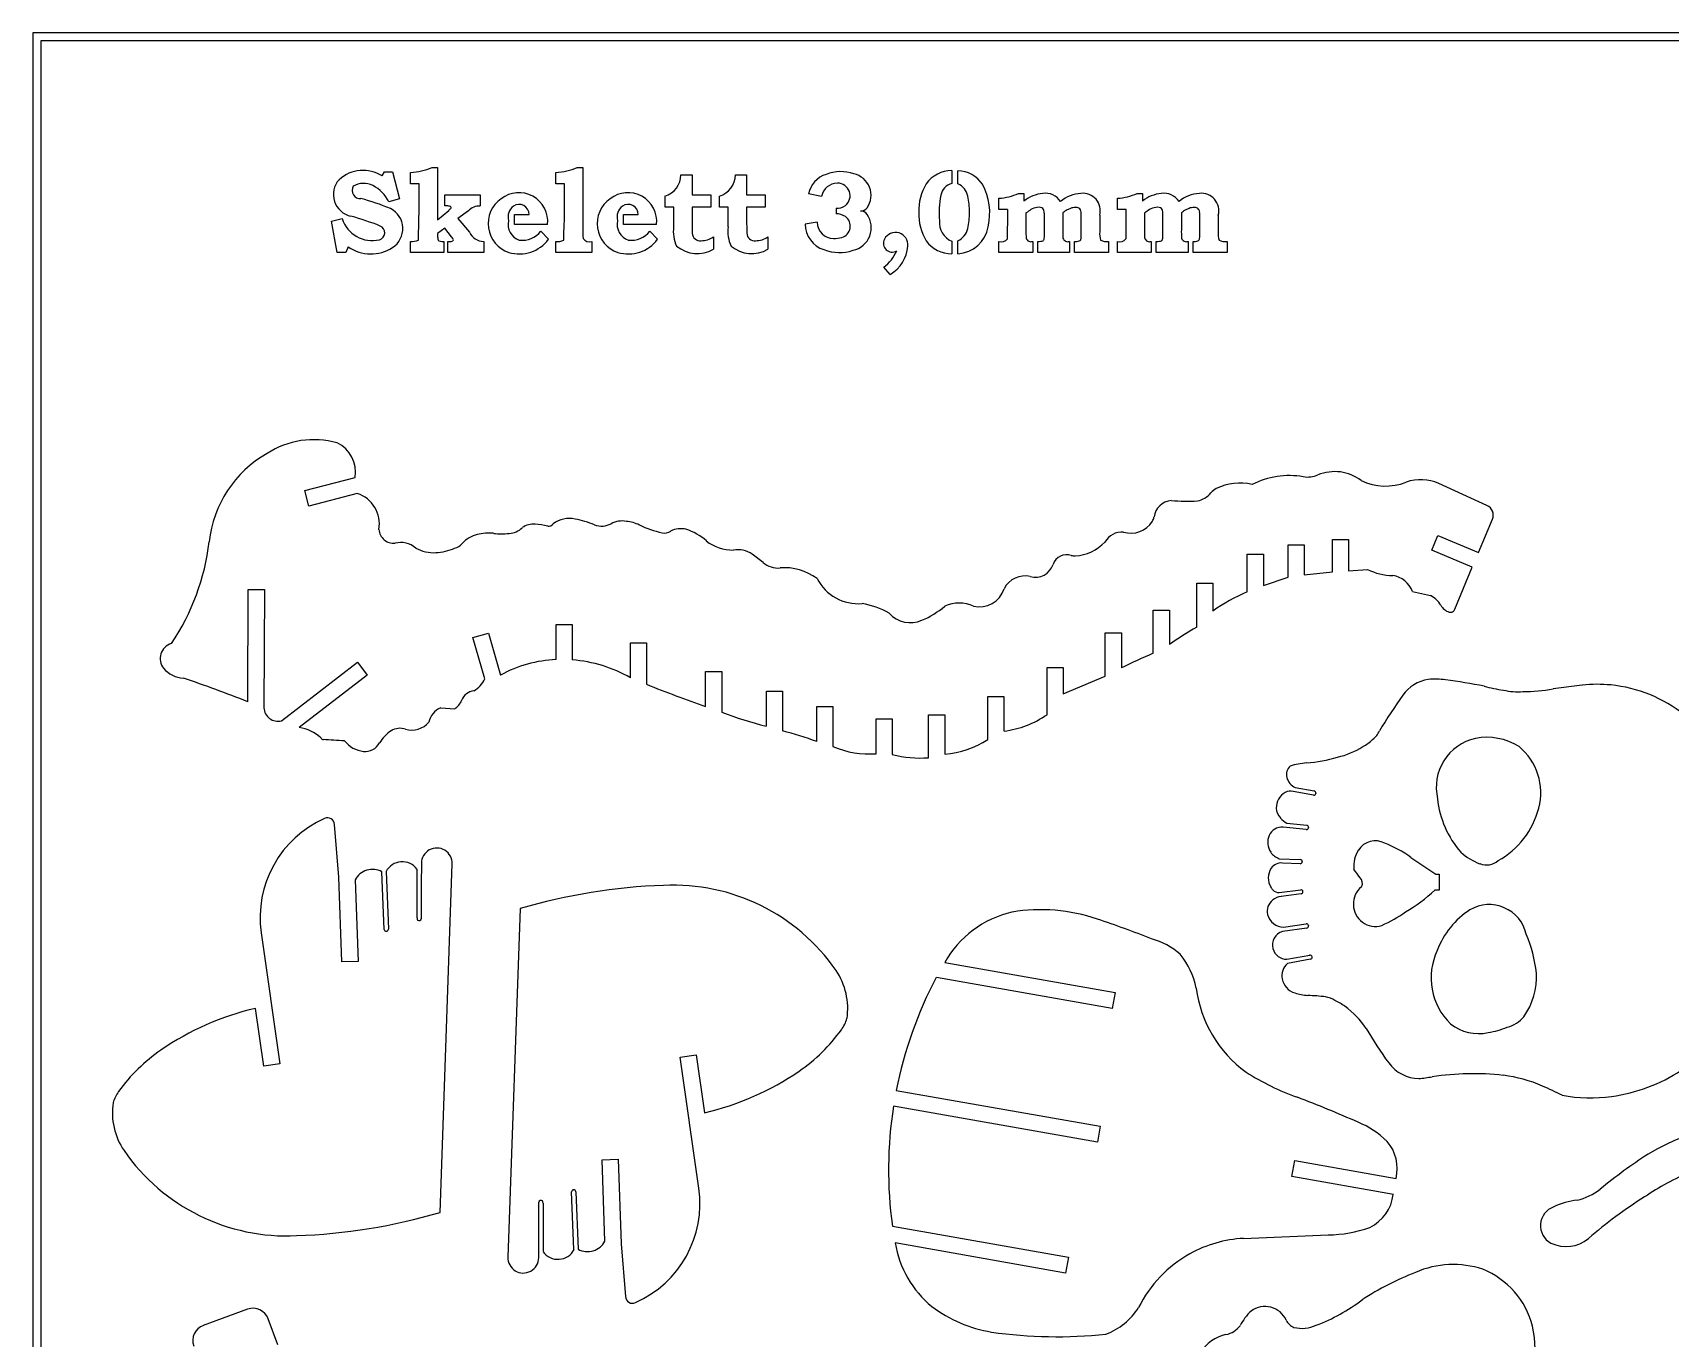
# Model space of a CAD drawing. Extents: x 0 to 615, y -151 to 340.
# Drawn here: x 0 to 304.2, y 97.7 to 340.3 of the extents above; entities that cross this region are included whole.
import ezdxf

# ---------------------------------------------------------------- set-up
doc = ezdxf.new("R2010")
doc.units = 0
doc.header["$MEASUREMENT"] = 0
doc.layers.add('RED', color=1, linetype='CONTINUOUS')
doc.layers.add('WHITE', color=7, linetype='CONTINUOUS')

msp = doc.modelspace()

# ---------------------------------------------------------------- linework, layer by layer
at = {"layer": 'RED', "linetype": 'Continuous'}
for p, q in [((613.96, 338.85), (1.5, 338.85)), ((1.5, 338.85), (1.5, -149.03)), ((64.92, 313.74), (65.34, 314.49)), ((65.34, 314.49), (66.87, 314.49)), ((66.87, 314.49), (68.17, 309.47)), ((70.21, 312.28), (70.21, 314.37)), ((74.2, 315.27), (75.23, 315.27)), ((75.23, 315.27), (75.23, 305.59)), ((97.21, 312.28), (97.21, 314.37)), ((101.17, 315.27), (102.23, 315.27)), ((102.23, 315.27), (102.23, 303.97)), ((120.44, 313.91), (122.51, 313.91)), ((122.51, 313.91), (122.51, 310.21)), ((130.57, 313.91), (132.64, 313.91)), ((132.64, 313.91), (132.64, 310.21)), ((170.75, 314.73), (170.75, 312.35)), ((171.89, 312.26), (171.89, 314.7)), ((71.77, 312.28), (70.21, 312.28)), ((98.8, 312.28), (97.21, 312.28)), ((146.55, 309.93), (144.16, 310.38)), ((183.15, 310.48), (184.16, 310.48)), ((184.16, 310.48), (184.16, 309.05)), ((205.17, 310.48), (206.18, 310.48)), ((206.18, 310.48), (206.18, 309.05)), ((68.17, 309.47), (66.17, 308.89)), ((75.23, 305.59), (77.29, 307.33)), ((76.57, 308.15), (76.57, 310.21)), ((76.57, 310.21), (83.13, 310.21)), ((76.99, 308.15), (76.57, 308.15)), ((83.13, 310.21), (83.13, 308.15)), ((117.47, 307.92), (117.47, 309.99)), ((119.08, 307.92), (117.47, 307.92)), ((119.08, 304.25), (119.08, 307.92)), ((122.51, 310.21), (125.97, 310.21)), ((125.97, 307.92), (122.51, 307.92)), ((125.97, 310.21), (125.97, 307.92)), ((127.59, 307.92), (127.59, 309.99)), ((129.21, 307.92), (127.59, 307.92)), ((129.21, 304.25), (129.21, 307.92)), ((132.64, 310.21), (136.1, 310.21)), ((136.1, 307.92), (132.64, 307.92)), ((136.1, 310.21), (136.1, 307.92)), ((149.26, 307.71), (149.26, 306.68)), ((179.52, 307.5), (179.52, 309.58)), ((181.13, 307.5), (179.52, 307.5)), ((201.54, 307.5), (201.54, 309.58)), ((203.15, 307.5), (201.54, 307.5)), ((55.5, 305.31), (57.5, 305.79)), ((56.55, 299.49), (55.5, 305.31)), ((80.93, 307.25), (78.95, 305.81)), ((78.95, 305.81), (81.13, 303.27)), ((89.5, 304.7), (89.5, 306.58)), ((89.5, 306.58), (92.21, 306.58)), ((95.65, 304.7), (89.5, 304.7)), ((109.76, 304.7), (109.76, 306.58)), ((109.76, 306.58), (112.47, 306.58)), ((115.91, 304.7), (109.76, 304.7)), ((145.77, 305.12), (143.51, 304.76)), ((184.81, 307.02), (184.54, 306.87)), ((184.54, 306.87), (184.54, 303.72)), ((187.96, 302.66), (187.96, 306.36)), ((191.39, 306.87), (191.39, 303.73)), ((194.81, 302.55), (194.81, 306.45)), ((198.24, 306.44), (198.24, 303.33)), ((206.83, 307.02), (206.56, 306.87)), ((206.56, 306.87), (206.56, 303.72)), ((209.98, 302.66), (209.98, 306.36)), ((213.41, 306.87), (213.41, 303.73)), ((216.83, 302.55), (216.83, 306.45)), ((220.26, 306.44), (220.26, 303.33)), ((70.21, 299.49), (70.21, 301.56)), ((76.57, 304.03), (75.23, 303.02)), ((75.23, 303.02), (75.23, 302.44)), ((76, 301.56), (76.37, 301.56)), ((76.37, 301.56), (76.37, 299.49)), ((77.81, 302.44), (76.57, 304.03)), ((77.12, 299.49), (77.12, 301.56)), ((77.12, 301.56), (77.5, 301.56)), ((83.8, 301.56), (83.8, 299.49)), ((94.37, 303.48), (95.84, 301.97)), ((97.21, 299.49), (97.21, 301.56)), ((103.86, 301.56), (103.86, 299.49)), ((114.63, 303.48), (116.1, 301.97)), ((126.45, 302.41), (126.45, 300.1)), ((136.58, 302.41), (136.58, 300.1)), ((170.75, 301.61), (170.75, 299.24)), ((171.89, 299.27), (171.89, 301.69)), ((179.52, 299.49), (179.52, 301.56)), ((185.8, 301.56), (185.8, 299.49)), ((186.72, 299.49), (186.72, 301.56)), ((192.64, 301.56), (192.64, 299.49)), ((193.57, 299.49), (193.57, 301.56)), ((199.87, 301.56), (199.87, 299.49)), ((201.54, 299.49), (201.54, 301.56)), ((207.82, 301.56), (207.82, 299.49)), ((208.74, 299.49), (208.74, 301.56)), ((214.67, 301.56), (214.67, 299.49)), ((215.59, 299.49), (215.59, 301.56)), ((221.89, 301.56), (221.89, 299.49)), ((58.15, 299.49), (56.55, 299.49)), ((58.62, 300.56), (58.15, 299.49)), ((76.37, 299.49), (70.21, 299.49)), ((83.8, 299.49), (77.12, 299.49)), ((103.86, 299.49), (97.21, 299.49)), ((185.8, 299.49), (179.52, 299.49)), ((192.64, 299.49), (186.72, 299.49)), ((199.87, 299.49), (193.57, 299.49)), ((207.82, 299.49), (201.54, 299.49)), ((214.67, 299.49), (208.74, 299.49)), ((221.89, 299.49), (215.59, 299.49)), ((159.32, 295.44), (158.12, 296.76))]:
    msp.add_line(p, q, dxfattribs=at)
for centre, radius, start, end in [((61.39, 308.14), 6.62, 57.7729, 132.3069), ((69.25, 327.84), 13.51, 274.0476, 291.4674), ((95.86, 329.44), 15.13, 275.0955, 290.5533), ((116.22, 314.03), 4.22, 287.0967, 358.3619), ((126.35, 314.03), 4.22, 287.0967, 358.3619), ((148.79, 309.52), 4.71, 107.209, 169.4517), ((150.14, 306.9), 7.63, 71.4539, 111.1063), ((151.65, 310.13), 4.1, 325.333, 77.0481), ((170.76, 308.9), 5.82, 90.118, 144.7361), ((171.68, 308.92), 5.79, 34.1965, 87.897), ((59.94, 310.26), 4.09, 137.3731, 258.4201), ((60.89, 311.05), 1.54, 150.4171, 272.9489), ((61.46, 308.7), 3.65, 62.1254, 121.5254), ((60.21, 305.99), 6.64, 25.9103, 63.5036), ((-160.8, 309.66), 232.58, 358.0641, 0.647), ((90.32, 305.26), 5.36, 354.0011, 128.0273), ((-84.15, 309.66), 182.97, 357.538, 0.8229), ((110.58, 305.26), 5.36, 354.0011, 128.0273), ((149.52, 309.36), 3.02, 90, 169.1173), ((149.52, 310.05), 2.34, 308.7567, 90), ((174.06, 307.35), 9.43, 148.5772, 182.2807), ((171.49, 309.64), 2.81, 105.1511, 169.8008), ((170.64, 309.39), 3.13, 10.8442, 66.3716), ((166.5, 306.85), 11.3, 346.9244, 28.1275), ((178.69, 320.64), 11.1, 274.2435, 293.6694), ((188.27, 303.94), 6.56, 95.382, 128.7772), ((188.17, 307.21), 3.3, 32.5946, 99.0084), ((195.18, 303.79), 6.7, 93.711, 129.1617), ((195.12, 307.27), 3.23, 345.0603, 96.6312), ((200.72, 320.64), 11.1, 274.2435, 293.6694), ((210.29, 303.94), 6.56, 95.382, 128.7772), ((210.19, 307.21), 3.3, 32.5946, 99.0084), ((217.2, 303.79), 6.7, 93.711, 129.1617), ((217.14, 307.27), 3.23, 345.0603, 96.6312), ((51.27, 271.47), 39.26, 67.1976, 75.7034), ((64.59, 303.94), 4.17, 302.5646, 62.9182), ((77.11, 306.63), 1.52, 71.3326, 94.4174), ((75.05, 310.09), 3.55, 309.0671, 317.6598), ((77.5, 307.86), 0.235, 359.8864, 66.1614), ((77.46, 307.86), 0.272, 323.3775, 359.7526), ((83.06, 305.18), 2.96, 88.5986, 135.8494), ((90.24, 304.86), 5.63, 124.8762, 251.3766), ((90.82, 306.11), 2.51, 127.2122, 195.8872), ((90.36, 306.6), 1.85, 359.1728, 124.98), ((110.5, 304.86), 5.63, 124.8762, 251.3766), ((111.08, 306.11), 2.51, 127.2122, 195.8872), ((110.62, 306.6), 1.85, 359.1728, 124.98), ((278.92, 306.71), 156.42, 179.5576, 181.327), ((289.05, 306.71), 156.42, 179.5576, 181.327), ((149.36, 310.49), 2.78, 267.7613, 305.6073), ((153.8, 308.72), 1.53, 270, 322.9244), ((183.67, 306.95), 15.29, 167.9495, 185.7774), ((161.63, 307.18), 12.4, 359.0332, 13.0535), ((-31.39, 306.14), 212.53, 358.899, 0.3671), ((191.29, 298.14), 10.99, 120.6143, 126.1185), ((187.04, 304.74), 3.16, 91.2271, 115.2539), ((187, 306.77), 1.13, 65.0438, 91.8752), ((187.17, 307.16), 0.703, 26.5518, 63.4482), ((186.71, 306.94), 1.21, 5.7422, 26.4394), ((197.66, 298.28), 10.64, 120.8664, 126.1663), ((194.02, 304.45), 3.47, 110.2519, 121.456), ((193.79, 305.04), 2.84, 91.4751, 110.0935), ((193.79, 306.72), 1.16, 60.2786, 93.4533), ((193.95, 306.97), 0.858, 34.5789, 61.2078), ((193.89, 307.01), 0.889, 0.6954, 30.7244), ((-9.37, 306.14), 212.53, 358.899, 0.3671), ((213.31, 298.14), 10.99, 120.6143, 126.1185), ((209.06, 304.74), 3.16, 91.2271, 115.2539), ((209.03, 306.77), 1.13, 65.0438, 91.8752), ((209.19, 307.16), 0.703, 26.5518, 63.4482), ((208.73, 306.94), 1.21, 5.7422, 26.4394), ((219.68, 298.28), 10.64, 120.8664, 126.1663), ((216.04, 304.45), 3.47, 110.2519, 121.456), ((215.81, 305.04), 2.84, 91.4751, 110.0935), ((215.81, 306.72), 1.16, 60.2786, 93.4533), ((215.97, 306.97), 0.858, 34.5789, 61.2078), ((215.92, 307.01), 0.889, 0.6954, 30.7244), ((63.08, 307.57), 5.86, 197.6846, 283.365), ((41.22, 244.03), 64.75, 68.8581, 73.9464), ((64.04, 303.16), 1.36, 286.9543, 67.273), ((91.41, 304.72), 3.09, 166.8612, 250.9285), ((111.67, 304.72), 3.09, 166.8612, 250.9285), ((125.01, 303.36), 6, 171.4689, 206.3458), ((135.14, 303.36), 6, 171.4689, 206.3458), ((148.46, 304.76), 4.95, 180, 252.791), ((148.79, 305.12), 3.02, 180, 270), ((149.36, 303.9), 2.78, 54.3927, 92.2387), ((149.69, 304.39), 2.2, 286.914, 53.8211), ((151.46, 304.12), 4.33, 283.0636, 34.6974), ((153.8, 305.67), 1.53, 37.0756, 90), ((174.11, 306.58), 9.48, 177.6034, 211.1085), ((172.24, 305.09), 3.79, 175.199, 246.9135), ((171.6, 305.26), 5.99, 272.8074, 350.7), ((161.54, 306.75), 12.5, 347.1133, 1.009), ((182.93, 306.42), 5.03, 359.3117, 7.292), ((188.92, 306.5), 5.88, 359.506, 5.0752), ((204.95, 306.42), 5.03, 359.3117, 7.292), ((210.94, 306.5), 5.88, 359.506, 5.0752), ((70.52, 304.18), 2.63, 263.2353, 295.4469), ((77.55, 302.39), 2.32, 178.9842, 190.2043), ((75.67, 302.01), 0.41, 183.593, 239.72), ((75.93, 302.76), 1.2, 247.3095, 273.4511), ((77.6, 302.76), 1.2, 265.3383, 290.9219), ((75.99, 300.85), 2.42, 30.5899, 41.0539), ((77.94, 301.84), 0.215, 293.4837, 356.0812), ((77.6, 301.78), 0.554, 4.5444, 32.687), ((83.81, 304.52), 2.95, 204.9912, 269.7191), ((90.43, 305.94), 6.71, 252.8143, 323.7652), ((90.93, 306.1), 4.33, 262.9856, 322.7017), ((97.56, 303.96), 2.42, 261.6445, 296.6939), ((139.78, 303.5), 37.56, 179.2816, 182.1542), ((103.41, 302.92), 1.43, 215.4348, 288.3831), ((110.69, 305.94), 6.71, 252.8143, 323.7652), ((111.18, 306.1), 4.33, 262.9856, 322.7017), ((124, 303.14), 1.46, 182.0271, 277.2484), ((124.17, 305.67), 3.98, 270.2397, 305.028), ((134.13, 303.14), 1.46, 182.0271, 277.2484), ((134.3, 305.67), 3.98, 270.2397, 305.028), ((149.01, 306.58), 4.48, 267.1624, 287.0449), ((159.68, 301.21), 1.64, 151.9585, 300.7001), ((160.29, 300.91), 2.32, 354.0243, 152.4373), ((170.79, 305.19), 5.95, 216.1896, 269.6265), ((170.57, 304.63), 3.22, 294.273, 348.1202), ((179.95, 302.96), 1.46, 252.7559, 321.7522), ((203.4, 303.33), 18.87, 178.8063, 183.5798), ((185.47, 302.46), 0.953, 199.0281, 289.8994), ((186.79, 307.67), 6.11, 269.3503, 274.853), ((187.28, 302.48), 0.893, 271.3962, 298.7949), ((187.32, 302.18), 0.623, 309.0905, 329.7069), ((187.17, 302.19), 0.764, 334.557, 356.3359), ((183.52, 302.61), 4.44, 353.9804, 0.652), ((219.02, 303.34), 27.64, 179.188, 182.4351), ((192.31, 302.45), 0.947, 197.4659, 290.5904), ((193.72, 304.98), 3.42, 267.4412, 282.3174), ((194.3, 302.07), 0.454, 289.0196, 333.3523), ((194.08, 302.18), 0.702, 333.1839, 354.7644), ((191.58, 302.51), 3.22, 352.9412, 0.6992), ((202.18, 302.92), 3.96, 174.1535, 196.4835), ((199.49, 304.05), 2.52, 243.6575, 278.5859), ((201.97, 302.96), 1.46, 252.7559, 321.7522), ((225.42, 303.33), 18.87, 178.8063, 183.5798), ((207.49, 302.46), 0.953, 199.0281, 289.8994), ((208.81, 307.67), 6.11, 269.3503, 274.853), ((209.31, 302.48), 0.893, 271.3962, 298.7949), ((209.34, 302.18), 0.623, 309.0905, 329.7069), ((209.19, 302.19), 0.764, 334.557, 356.3359), ((205.54, 302.61), 4.44, 353.9804, 0.652), ((241.04, 303.34), 27.64, 179.188, 182.4351), ((214.33, 302.45), 0.947, 197.4659, 290.5904), ((215.74, 304.98), 3.42, 267.4412, 282.3174), ((216.32, 302.07), 0.454, 289.0196, 333.3523), ((216.1, 302.18), 0.702, 333.1839, 354.7644), ((213.6, 302.51), 3.22, 352.9412, 0.6992), ((224.2, 302.92), 3.96, 174.1535, 196.4835), ((221.52, 304.05), 2.52, 243.6575, 278.5859), ((62.82, 306.47), 7.25, 234.5533, 303.5708), ((123.46, 305.21), 5.92, 229.6476, 300.3515), ((133.59, 305.21), 5.92, 229.6476, 300.3515), ((149.89, 307.52), 8.03, 248.8937, 288.5461), ((153.91, 302.54), 7.15, 306.0478, 337.477), ((155.88, 301.24), 6.75, 300.6908, 355.1667)]:
    msp.add_arc(centre, radius, start, end, dxfattribs=at)
at = {"layer": 'WHITE', "linetype": 'Continuous'}
for p, q in [((615.46, 340.35), (0, 340.35)), ((0, 340.35), (0, -150.53)), ((50.53, 255.28), (59.9, 257.7)), ((270.18, 252.5), (261.24, 256.59)), ((51.28, 252.38), (50.53, 255.28)), ((60.29, 254.71), (51.28, 252.38)), ((268.62, 243.75), (271.19, 249.91)), ((259.92, 244.16), (261.08, 246.92)), ((261.08, 246.92), (268.62, 243.75)), ((135.7, 241.91), (133.67, 243.41)), ((225.66, 236.39), (225.66, 243.43)), ((225.66, 243.43), (228.66, 243.43)), ((228.66, 243.43), (228.66, 237.6)), ((233.25, 239.18), (233.25, 245.18)), ((233.25, 245.18), (236.25, 245.18)), ((236.25, 245.18), (236.25, 239.59)), ((241.48, 240.16), (241.48, 246.16)), ((241.48, 246.16), (244.48, 246.16)), ((244.48, 246.16), (244.48, 240.36)), ((267.46, 240.99), (259.92, 244.16)), ((244.48, 240.36), (247.98, 240.61)), ((264.22, 233.22), (267.46, 240.99)), ((216.26, 229.86), (216.26, 238.07)), ((216.26, 238.07), (219.26, 238.07)), ((219.26, 238.07), (219.26, 232.84)), ((228.66, 237.6), (233.25, 239.18)), ((236.25, 239.59), (241.48, 240.16)), ((39.96, 216), (40.03, 236.89)), ((40.03, 236.89), (43.03, 236.88)), ((43.03, 236.88), (42.96, 214.87)), ((256.33, 236.49), (259.7, 235.73)), ((208.18, 225.02), (208.18, 233.02)), ((208.18, 233.02), (211.18, 233.02)), ((211.18, 233.02), (211.18, 226.63)), ((81.77, 227.94), (84.65, 228.77)), ((84.65, 228.77), (86.9, 220.96)), ((97.25, 223.85), (97.25, 230.35)), ((97.25, 230.35), (100.25, 230.35)), ((100.25, 230.35), (100.25, 223.78)), ((199.26, 220.78), (199.26, 228.78)), ((199.26, 228.78), (202.26, 228.78)), ((202.26, 228.78), (202.26, 222.29)), ((83.98, 220.25), (81.77, 227.94)), ((111.05, 220.47), (111.05, 226.97)), ((111.05, 226.97), (114.05, 226.97)), ((114.05, 226.97), (114.05, 219.24)), ((46.2, 212.45), (60.32, 223.34)), ((60.32, 223.34), (62.15, 220.96)), ((188.45, 213.59), (188.45, 222.36)), ((188.45, 222.36), (191.45, 222.36)), ((191.45, 222.36), (191.45, 217.46)), ((62.15, 220.96), (49.52, 211.22)), ((125.01, 215.12), (125.01, 221.62)), ((125.01, 221.62), (128.01, 221.62)), ((128.01, 221.62), (128.01, 214.06)), ((191.45, 217.46), (199.26, 220.78)), ((287.9, 219.09), (282.47, 218.39)), ((136.3, 211.45), (136.3, 217.95)), ((136.3, 217.95), (139.3, 217.95)), ((139.3, 217.95), (139.3, 210.6)), ((177.45, 208.98), (177.45, 216.98)), ((177.45, 216.98), (180.45, 216.98)), ((180.45, 216.98), (180.45, 210.54)), ((75.81, 214.88), (78.43, 214.69)), ((145.7, 208.62), (145.7, 215.12)), ((145.7, 215.12), (148.68, 215.12)), ((148.68, 215.12), (148.68, 207.65)), ((166.44, 205.59), (166.44, 213.59)), ((166.44, 213.59), (169.44, 213.59)), ((169.44, 213.59), (169.44, 206.23)), ((156.68, 206.33), (156.68, 212.83)), ((156.68, 212.83), (159.68, 212.83)), ((159.68, 212.83), (159.68, 206.21)), ((237.96, 198.66), (234.2, 199.33)), ((234.57, 200.06), (238.1, 199.43)), ((238.41, 198.99), (238.4, 198.96)), ((56.88, 183.4), (56.08, 193.18)), ((236.62, 192.25), (232.29, 192.71)), ((233, 193.42), (236.7, 193.03)), ((237.03, 192.61), (237.03, 192.59)), ((75.68, 121.07), (77.93, 185.85)), ((231.6, 186.83), (235.51, 186.68)), ((235.49, 185.9), (232.2, 186.02)), ((235.88, 186.29), (235.88, 186.26)), ((256.05, 187.07), (260.67, 183.97)), ((57.43, 167.64), (56.88, 183.4)), ((59.9, 182.87), (60.43, 167.75)), ((65.31, 173.69), (64.86, 184.39)), ((65.64, 184.45), (66.09, 173.72)), ((71.4, 175.81), (71.4, 184.84)), ((260.67, 183.97), (261.3, 183.97)), ((261.3, 183.97), (261.3, 180.97)), ((231.57, 180.56), (235.58, 181.07)), ((235.68, 180.29), (231.98, 179.82)), ((236.01, 180.74), (236.01, 180.71)), ((261.3, 180.97), (260.5, 180.97)), ((90.53, 177.55), (88.28, 112.78)), ((236.7, 173.94), (232.18, 173.31)), ((232.41, 174.13), (236.59, 174.71)), ((237.02, 174.39), (237.02, 174.36)), ((42.44, 173.04), (45.9, 148.68)), ((65.72, 173.33), (65.7, 173.33)), ((60.43, 167.75), (57.43, 167.64)), ((169.44, 167.54), (201.1, 161.95)), ((233.03, 168.15), (237.25, 168.9)), ((237.39, 168.13), (233.13, 167.34)), ((237.69, 168.59), (237.69, 168.57)), ((200.58, 159), (167.89, 164.76)), ((201.1, 161.95), (200.58, 159)), ((42.93, 148.26), (41.4, 159.01)), ((120.3, 149.94), (123.27, 150.36)), ((123.77, 125.59), (120.3, 149.94)), ((123.27, 150.36), (124.8, 139.62)), ((45.9, 148.68), (42.93, 148.26)), ((160.44, 143.77), (198.33, 137.09)), ((197.81, 134.13), (159.92, 140.82)), ((198.33, 137.09), (197.81, 134.13)), ((105.78, 130.88), (108.77, 130.98)), ((106.31, 115.75), (105.78, 130.88)), ((108.77, 130.98), (109.33, 115.23)), ((233.96, 127.76), (234.48, 130.71)), ((234.48, 130.71), (253.29, 127.4)), ((100.56, 114.17), (100.12, 124.9)), ((100.48, 125.29), (100.51, 125.29)), ((100.9, 124.93), (101.34, 114.24)), ((252.79, 124.44), (233.96, 127.76)), ((94.81, 122.81), (94.81, 113.79)), ((159.74, 118.54), (192.43, 112.78)), ((224.98, 116.25), (240.71, 116.92)), ((109.33, 115.23), (110.12, 105.45)), ((191.91, 109.82), (160.24, 115.41)), ((192.43, 112.78), (191.91, 109.82)), ((39.92, 103.08), (31.69, 100.08)), ((45.53, 96.44), (43.76, 101.29))]:
    msp.add_line(p, q, dxfattribs=at)
for centre, radius, start, end in [((52.17, 248.87), 15.84, 73.9478, 123.0066), ((54.17, 243.47), 21.5, 119.6455, 173.9461), ((54.06, 258.72), 5.93, 350.1441, 65.2152), ((241.9, 250.6), 8.17, 52.8187, 112.5079), ((221.2, 252.92), 3, 115.7634, 140.5681), ((224.34, 246.41), 10.23, 77.5307, 115.7634), ((233.54, 242.32), 15.71, 80.7989, 116.4139), ((236.86, 262.77), 5, 260.7989, 292.5079), ((251.34, 266.42), 10.34, 244.1358, 291.7682), ((257.92, 248.99), 8.29, 66.3826, 109.276), ((58.47, 249.06), 5.93, 349.8214, 72.1342), ((211.84, 249.85), 3.55, 95.0165, 172.1049), ((214.42, 299.02), 45.73, 266.377, 272.4802), ((215.56, 257.56), 4.31, 281.1829, 320.5681), ((99.7, 244.88), 5.18, 78.0981, 125.9076), ((97.44, 232.33), 17.93, 67.249, 79.3268), ((109.47, 245.39), 4.21, 78.7747, 118.3252), ((109.65, 242.49), 7.06, 64.207, 84.8383), ((204.03, 252.06), 4.73, 253.1457, 327.8268), ((206.34, 250.61), 2, 327.8269, 352.1049), ((269.35, 250.68), 2, 337.3198, 65.4637), ((67.07, 248.21), 2.76, 184.085, 275.0426), ((83.94, 241.65), 5.61, 104.0236, 137.5495), ((84.85, 236.28), 11.05, 85.9289, 101.895), ((87.12, 259.34), 12.13, 262.9855, 276.6148), ((88.37, 250.92), 3.63, 272.3358, 314.9979), ((92.97, 245.49), 3.51, 83.8572, 125.2697), ((91.74, 228.31), 20.73, 79.0012, 85.5732), ((95.87, 249.58), 0.94, 259.3979, 327.3675), ((105.66, 252.46), 3.82, 250.4199, 298.3252), ((121.44, 267.44), 20.53, 244.888, 257.3092), ((117.36, 249.4), 2.04, 257.8433, 304.7815), ((120.42, 243.75), 4.41, 77.5638, 115.5086), ((117.98, 237.73), 10.87, 48.7246, 71.8268), ((202.45, 243.75), 3.79, 86.7985, 149.2431), ((-9.99, 250.87), 43.09, 326.0548, 353.1596), ((68.4, 241.43), 4.17, 48.432, 105.1945), ((74.44, 250.38), 6.68, 240.7386, 273.8241), ((74.21, 254.27), 10.58, 273.6699, 293.2522), ((77.69, 247.23), 2.77, 284.4895, 319.5497), ((130.06, 252.14), 7.95, 231.7933, 270.8277), ((130.96, 239.52), 4.74, 55.1225, 99.4656), ((193.24, 251.21), 8.11, 273.198, 317.0966), ((138.49, 245.06), 4.21, 228.5314, 274.9479), ((139.71, 230.97), 9.94, 52.8331, 94.9479), ((186.27, 242.62), 3.48, 254.5203, 341.8963), ((192.12, 240.64), 2.7, 71.8479, 160.5449), ((193.58, 245.11), 2, 251.8479, 273.198), ((252.79, 250.24), 10.77, 243.4472, 269.5009), ((153.43, 242.91), 8.7, 207.5549, 274.246), ((184.35, 235.06), 4.33, 76.7626, 153.2234), ((251.98, 234.9), 4.63, 20.0861, 81.0694), ((172.13, 228.02), 6.32, 65.061, 115.1789), ((175.89, 238.43), 4.8, 256.7729, 342.797), ((238.3, 206.08), 32.85, 112.6354, 125.4256), ((257.83, 231.85), 4.3, 28.8333, 64.2602), ((151.99, 220.33), 14.06, 59.4889, 81.4753), ((163.07, 236), 5.31, 222.0531, 293.7611), ((157.94, 247.66), 18.05, 293.7611, 309.555), ((263.96, 235.22), 2.68, 208.8333, 252.7025), ((263.41, 233.46), 0.843, 252.7025, 343.7142), ((253.46, 165.83), 74.06, 120.1523, 124.8134), ((26.6, 224.02), 2.92, 106.7709, 218.1917), ((28.17, 225.43), 5.03, 219.7711, 268.1001), ((98.52, 199.34), 24.55, 92.9622, 118.2585), ((98.32, 198.27), 25.58, 60.1666, 85.6714), ((280.98, 58.87), 181.39, 113.6624, 115.7217), ((-74.69, -76.97), 314.6, 68.6282, 70.9488), ((79.61, 222.22), 4.79, 299.3004, 335.7536), ((219.84, 484.09), 285.2, 248.2268, 250.5794), ((260.46, 212.96), 7.28, 99.2848, 144.3261), ((260.57, 205.35), 14.85, 82.5396, 94.9605), ((238.95, 56.8), 164.97, 79.27, 81.7958), ((290.65, 193.36), 25.88, 84.3422, 96.0833), ((290.63, 193.21), 26.03, 51.4189, 84.3422), ((76.35, 217.67), 3.63, 304.9487, 336.706), ((82.32, 215.25), 2.81, 97.44, 159.6465), ((329.52, 163.38), 92.29, 144.3261, 149.2177), ((277.33, 247.75), 29.87, 255.1368, 262.1157), ((275.8, 228.54), 10.69, 256.1221, 275.6417), ((276.87, 250.48), 32.58, 269.9613, 279.9039), ((45.58, 214.99), 2.62, 182.7699, 283.6281), ((77.15, 211.54), 3.6, 111.9111, 169.3187), ((153.28, 279.73), 70.36, 248.9508, 256.0314), ((178.25, 228.34), 17.93, 277.0591, 304.677), ((48.29, 203.54), 7.78, 47.466, 80.8785), ((71.59, 203.65), 8.58, 125.6729, 146.6824), ((68.21, 207.85), 3.21, 71.1081, 120.3028), ((70.38, 215), 4.27, 254.532, 319.1584), ((92.22, 46.96), 170.28, 71.6964, 73.9506), ((246.65, 212.15), 3.9, 305.7964, 336.7524), ((54.12, 209.6), 0.661, 209.8155, 258.6768), ((44.95, 19.01), 190.16, 86.0821, 87.2773), ((62.04, 211.91), 5.18, 217.8824, 263.3082), ((61.75, 209.76), 3.02, 264.0804, 332.275), ((155.42, 223.6), 17.31, 247.0921, 274.1758), ((167.5, 224.96), 18.83, 275.916, 301.9307), ((239.02, 220.48), 15.17, 282.9668, 302.3324), ((243.25, 214.82), 8.14, 298.483, 314.2741), ((270.06, 200.1), 9.3, 102.6137, 193.2564), ((270.18, 198.3), 11.09, 57.4972, 101.1535), ((269.17, 199.12), 11.02, 344.8173, 50.7702), ((164.95, 226.49), 20.95, 255.4379, 274.072), ((235.05, 202.48), 2.12, 132.6564, 195.2701), ((238.02, 189.57), 15.13, 95.1344, 106.9591), ((234.58, 232.1), 27.54, 274.351, 286.5381), ((235.8, 202.69), 2.91, 195.2701, 244.9574), ((234.41, 196.27), 3.36, 120.8177, 180.5763), ((233.63, 197.59), 1.83, 71.5807, 120.8572), ((238.03, 199.03), 0.377, 259.8979, 349.8977), ((238.03, 199.06), 0.377, 349.8977, 79.8978), ((278.64, 199.76), 17.73, 185.8045, 221.4313), ((233.74, 196.27), 2.69, 180.5683, 224.0793), ((264.94, 199.92), 15.31, 298.6292, 346.0834), ((62.4, 175.88), 20.16, 113.9302, 188.0944), ((54.78, 193.13), 1.3, 2.0135, 115.6409), ((232.1, 190.11), 2.61, 85.7677, 156.2769), ((236.47, 198.91), 6.5, 224.1089, 237.7418), ((236.66, 192.63), 0.377, 263.9047, 353.9047), ((236.66, 192.65), 0.377, 353.9047, 83.9047), ((75.07, 185.95), 2.86, 358.0103, 179.5322), ((232.69, 189.85), 3.25, 156.2693, 214.1053), ((249.45, 186.4), 3.75, 62.1723, 147.0635), ((243.14, 169.19), 22.06, 54.1662, 68.5775), ((68.64, 182.87), 3.39, 35.4197, 152.2534), ((1060.7, 177.9), 988.52, 179.53218, 180.12965), ((232.56, 189.76), 3.09, 214.1053, 251.9325), ((231.96, 183.79), 2.24, 83.9064, 145.6663), ((235.5, 186.28), 0.377, 267.8557, 357.8557), ((235.5, 186.3), 0.377, 357.8557, 87.8556), ((251.48, 185.32), 6.05, 148.9038, 183.932), ((272.28, 195.5), 10.19, 227.1624, 250.4576), ((270.1, 189), 3.33, 248.3873, 310.8441), ((63.12, 181.21), 3.62, 61.2168, 152.7261), ((232.78, 183.23), 3.23, 145.6663, 212.787), ((228.84, 172.02), 21.01, 32.6015, 37.8053), ((245.6, 182.24), 1.45, 334.0393, 49.354), ((120.96, 73.92), 108.01, 91.9898, 106.3622), ((119.04, 145.2), 36.7, 34.6071, 92.8618), ((234.18, 184.2), 4.94, 213.4286, 220.2829), ((232.5, 176.4), 3.47, 98.5676, 128.1663), ((231.4, 181.85), 1.3, 220.2303, 277.2111), ((235.63, 180.69), 0.377, 7.211, 97.211), ((235.63, 180.67), 0.377, 277.211, 7.211), ((249.19, 178.54), 3.82, 126.8207, 184.2723), ((238.74, 204.71), 32.2, 300.4421, 312.5161), ((186.21, 158.14), 19.23, 102.8355, 150.7427), ((187.33, 145.41), 31.94, 70.8678, 99.7126), ((231.96, 177.08), 2.6, 128.1663, 194.1811), ((249.44, 178.3), 4.06, 180.5754, 287.3276), ((240.41, 197.49), 25.23, 293.9426, 305.4977), ((275.2, 164.54), 15.17, 122.5736, 159.8002), ((270.61, 171.26), 7.04, 12.7785, 120.5473), ((65.68, 173.71), 0.377, 182.3614, 272.3601), ((65.71, 173.71), 0.377, 272.3601, 2.3614), ((71.78, 175.72), 0.397, 165.9369, 351.9649), ((154.75, 41.72), 140.61, 67.8058, 72.1732), ((232.41, 177.19), 3.07, 194.1811, 269.8926), ((236.65, 174.34), 0.377, 7.9275, 97.9275), ((236.65, 174.31), 0.377, 277.9275, 7.9275), ((204.26, 158.73), 13.67, 49.0765, 74.7006), ((232.99, 170.78), 2.65, 107.7203, 194.5735), ((253.12, 162.5), 26.45, 6.6514, 22.9484), ((200.81, 159.35), 15.75, 12.585, 38.0476), ((232.96, 170.77), 2.63, 194.5735, 271.488), ((235.05, 165.07), 2.97, 130.2573, 191.576), ((237.31, 168.52), 0.377, 10.4853, 100.4853), ((237.32, 168.5), 0.377, 280.4853, 10.4852), ((271.65, 164.66), 11.85, 154.4133, 226.0117), ((138.75, 158.96), 12.67, 351.7054, 34.0097), ((235.21, 129.06), 76.21, 152.0649, 168.8722), ((235.5, 165.17), 3.44, 191.5654, 252.8573), ((266.5, 164.91), 12.9, 324.7495, 2.9386), ((238.67, 165.55), 22.66, 187.0145, 234.2225), ((237.27, 169.77), 8.36, 250.5823, 267.5177), ((233.9, 101.27), 60.22, 83.9974, 87.1327), ((53.06, 108.68), 51.66, 103.0369, 124.4889), ((239.36, 156.6), 4.63, 56.3484, 79.6608), ((233.39, 143.12), 19.33, 57.4069, 63.7747), ((233.84, 145.91), 16.77, 33.9794, 53.5748), ((144.69, 159.08), 6.87, 324.0046, 343.5756), ((306.29, 188.87), 67.49, 209.8446, 216.3386), ((268.64, 162.69), 8.37, 231.4822, 282.2086), ((267.71, 170.88), 16.59, 279.3312, 292.1213), ((272.52, 161.19), 5.86, 284.2847, 320.4996), ((123.75, 174.29), 32.76, 304.7074, 324.0046), ((42.46, 124.33), 32.76, 124.7074, 144.0046), ((113.15, 189.94), 51.66, 283.0369, 304.4889), ((251, 187.26), 47.56, 237.4689, 250.3197), ((257.71, 153.13), 7.18, 216.3386, 268.7913), ((254.3, 178.12), 32.33, 275.7737, 280.1788), ((267.64, 94.53), 52.33, 83.8777, 98.3807), ((270.12, 120.97), 25.78, 66.257, 83.0761), ((289.09, 173.56), 31.22, 277.8403, 303.4393), ((21.52, 139.54), 6.87, 144.0046, 163.5756), ((240.08, 53.04), 100.05, 63.862, 66.175), ((27.46, 139.66), 12.67, 171.7054, 214.0097), ((235.21, 129.06), 76.21, 171.1278, 187.9351), ((135.6, -114.99), 275.99, 66.3634, 68.8944), ((289.44, 170.98), 28.61, 259.3584, 277.8403), ((239.76, 122.13), 17, 45.6308, 67.5467), ((324.94, 89.14), 49.47, 86.0405, 120.1185), ((245.65, 129.21), 7.86, 346.6557, 40.2202), ((47.17, 153.42), 36.7, 214.6071, 272.8618), ((358.63, 42.72), 106.69, 123.2627, 129.1842), ((329.31, 79.37), 53.67, 113.3757, 123.7747), ((100.5, 124.92), 0.377, 92.3601, 182.3614), ((100.52, 124.92), 0.377, 2.3614, 92.3601), ((103.81, 122.75), 20.16, 293.9302, 8.0944), ((284.54, 133.76), 10.69, 282.8502, 308.7141), ((-894.49, 120.73), 988.52, 359.53218, 0.12964), ((94.42, 122.91), 0.397, 345.9369, 171.9649), ((244.95, 125.39), 7.89, 295.9792, 353.0669), ((283.82, 118.63), 3.69, 109.5111, 241.8008), ((288, 111.36), 12.03, 95.1412, 116.6904), ((350.9, 43.68), 95.36, 122.6372, 130.4432), ((45.25, 224.71), 108.01, 271.9898, 286.3622), ((103.09, 117.41), 3.62, 241.2168, 332.7261), ((226.16, 93.07), 23.21, 92.9151, 118.8375), ((240.58, 139.88), 22.96, 270.3125, 289.9323), ((284.89, 121.11), 6.38, 243.883, 310.4809), ((91.14, 112.68), 2.86, 178.0103, 359.5322), ((97.57, 115.75), 3.39, 215.4197, 332.2534), ((179.51, 118.63), 19.54, 189.5076, 230.348), ((226.78, 92.67), 23.87, 119.6683, 153.2752), ((278.3, 55.95), 58.07, 111.6094, 122.6398), ((263.93, 93.88), 17.52, 71.8139, 113.5941), ((263.54, 96.09), 15.58, 14.2274, 67.935), ((111.42, 105.49), 1.3, 182.0135, 295.6409), ((182.35, 124.02), 25.52, 233.1591, 260.489), ((228.95, 99.25), 4.34, 24.4828, 126.4505), ((226.89, 130.98), 32.96, 290.561, 307.5467), ((40.94, 100.26), 3, 20, 110), ((194.88, 110.18), 12.57, 291.0012, 327.3553), ((232.26, 96.27), 8.76, 132.2771, 154.5257), ((235.27, 102.13), 2.6, 204.4707, 248.5529), ((32.72, 97.27), 3, 110, 200), ((190.39, 185.13), 87.15, 261.914, 275.9258), ((223.18, 91.29), 7.24, 101.8426, 148.8535), ((220.66, 103), 4.74, 282.6359, 321.2289), ((235.85, 105.49), 5.97, 255.1703, 296.0269), ((260.15, 95.64), 18.98, 322.637, 13.0232)]:
    msp.add_arc(centre, radius, start, end, dxfattribs=at)

doc.saveas('drawing.dxf')
